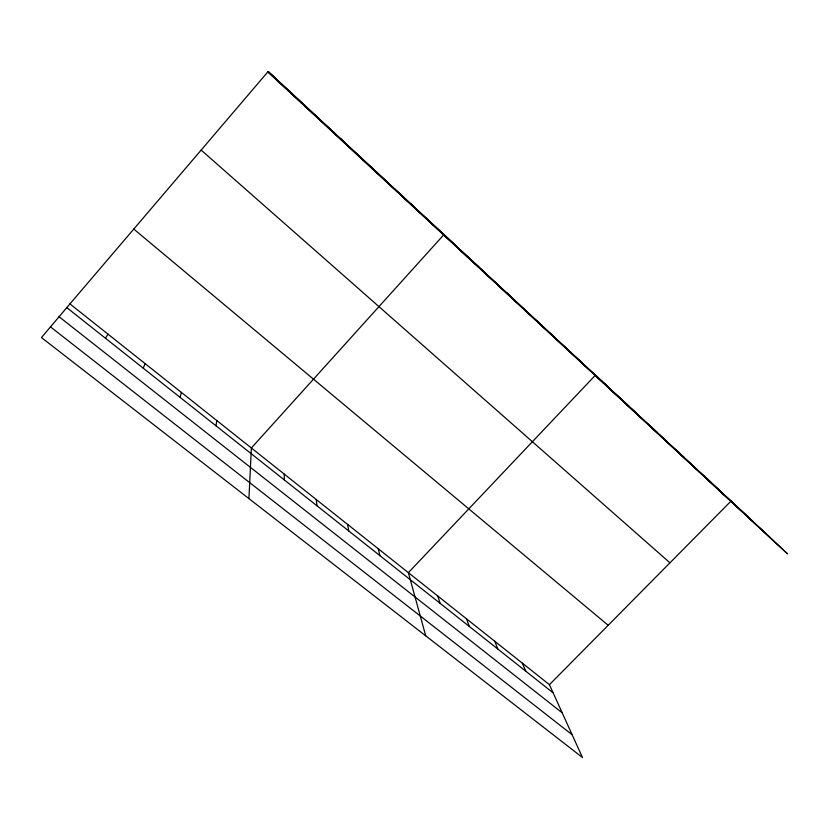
<?xml version="1.0" encoding="UTF-8"?>
<svg xmlns="http://www.w3.org/2000/svg" width="829" height="829" viewBox="0 0 829 829"><rect width="100%" height="100%" fill="white"/><g stroke="black" fill="none" stroke-linecap="round" stroke-linejoin="round"><path stroke-width="1.24" d="M248.928 498.602L251.374 447.992L443.981 234.566L468.105 257.632M216.006 425.816L216.794 420.531M180.059 397.34L181.396 392.418M143.23 368.169L145.137 363.63M105.48 338.273L107.998 334.139M69.937 303.922L41.45 337.558L582.466 757.499L549.44 684.681L69.937 303.922L268.171 71.501L787.55 553.845L267.933 72.019L268.171 71.501L752.898 521.337M549.44 684.681L731.168 500.944M50.486 326.885L572.145 734.743M59.077 316.74L562.197 712.816M66.797 307.621L553.15 692.868M133.77 229.073L608.185 625.284M201.157 150.08L669.956 562.829M268.016 71.854L769.882 537.265M705.178 476.841L711.199 482.499M678.64 452.219L684.36 457.598M651.521 427.07L656.92 432.147M623.812 401.371L628.879 406.137M637.781 414.977L595.491 375.102L408.376 572.663L425.723 635.833M566.549 348.253L570.88 352.346M536.943 320.792L540.891 324.533M506.664 292.71L510.208 296.067M475.68 263.974L478.799 266.938M410.531 203.54L412.718 205.644M376.252 171.758L377.931 173.385M341.123 139.168L342.263 140.308M305.113 105.77L305.683 106.371M522.384 663.2L525.773 671.179M494.768 641.263L497.814 649.034M466.572 618.88L469.266 626.423M437.774 596.01L440.106 603.325M378.325 548.808L379.869 555.606M347.631 524.425L348.74 530.954M316.253 499.514L316.927 505.752M284.181 474.043L284.388 479.981"/></g></svg>
